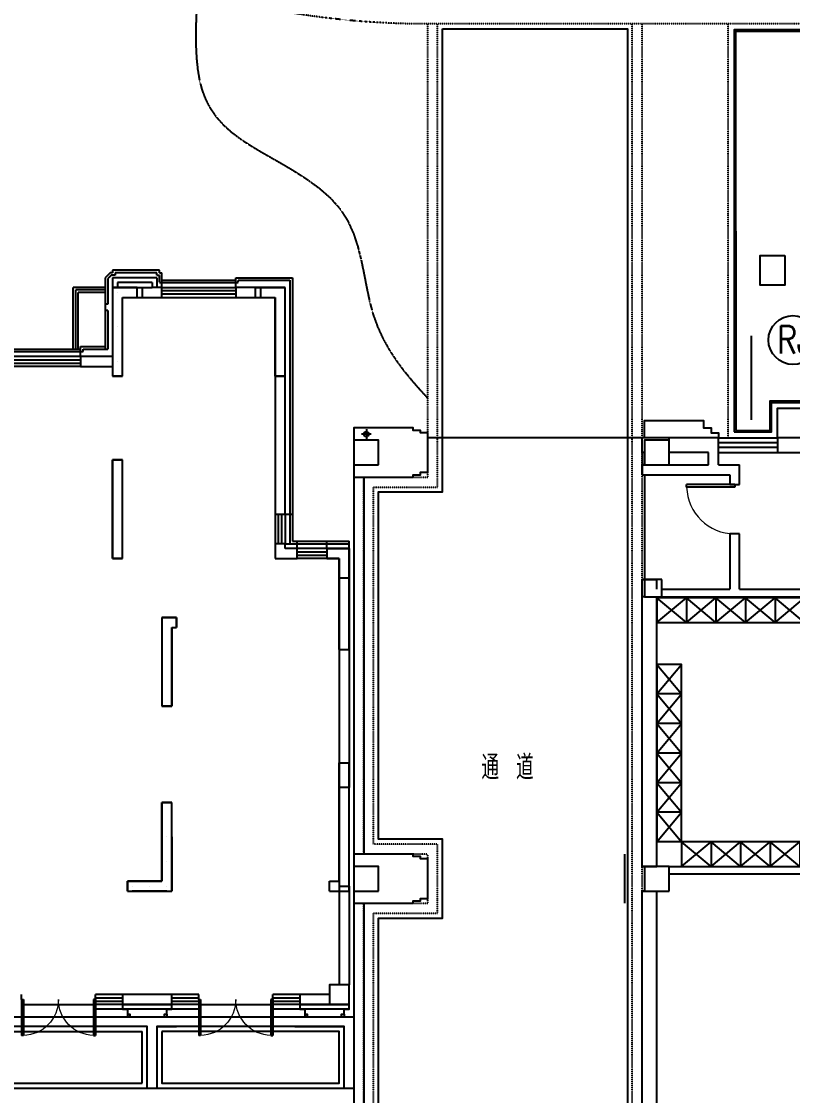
# Model space of a CAD drawing. Header units: millimetres. Extents: x -124346 to 101329, y -150859 to 114847.
# Drawn here: x -18808 to -3154, y -123145 to -101345 of the extents above; entities that cross this region are included whole.
import ezdxf

# ---------------------------------------------------------------- set-up
doc = ezdxf.new("R2010")
doc.units = ezdxf.units.MM
doc.linetypes.add('DASH', pattern=[0.35, 0.25, -0.1])
for name, color, linetype in [('-2', 2, 'Continuous'), ('0-室外安防管网', 7, 'Continuous'), ('arch', 251, 'Continuous'), ('arthtext', 7, 'Continuous'), ('cont', 8, 'DASH'), ('la', 33, 'Continuous'), ('景观', 40, 'Continuous'), ('消防道路', 6, 'Continuous')]:
    doc.layers.add(name, color=color, linetype=linetype)
doc.styles.add('_TCH_DIM', font='SIMPLEX', dxfattribs={"bigfont": 'GBCBIG'})
doc.styles.add('_TEL_DIM', font='SIMPLEX', dxfattribs={"width": 0.8, "height": 3.5, "bigfont": 'HZTXT'})

# ---------------------------------------------------------------- blocks, each defined once
blk = doc.blocks.new('$TCHSYS$WIN2D')
for p, q in [((-0.5, 0.5), (0.5, 0.5)), ((0.5, 0.167), (-0.5, 0.167)), ((0.5, -0.167), (-0.5, -0.167)), ((-0.5, -0.5), (0.5, -0.5))]:
    blk.add_line(p, q)
blk = doc.blocks.new('$DorLib2D$00000002')
at = {"color": 0}
for p, q in [((-0.5, 0), (-0.5, 0.4875)), ((-0.475, 0.4875), (-0.5, 0.4875)), ((-0.475, 0), (-0.475, 0.4875)), ((0.475, 0), (0.475, 0.4875)), ((0.475, 0.4875), (0.5, 0.4875)), ((0.5, 0), (0.5, 0.4875)), ((-0.5, 0), (-0.475, 0)), ((0.5, 0), (0.475, 0))]:
    blk.add_line(p, q, dxfattribs=at)
at = {"color": 0, "lineweight": 13}
for centre, start, end in [((-0.4875, 0), 0, 88.53072), ((0.4875, 0), 91.46928, 180)]:
    blk.add_arc(centre, 0.4875, start, end, dxfattribs=at)
blk = doc.blocks.new('A$C2945017A')
at = {"layer": 'arch', "color": 251, "ltscale": 0.5}
for p, q in [((60650, 450), (59700, 450)), ((59700, 450), (59700, 400)), ((60650, 400), (60650, 450)), ((59650, 400), (59550, 300)), ((59650, 400), (59550, 300)), ((59550, 300), (59550, -1150)), ((59550, 300), (59550, -1100)), ((59700, 400), (59650, 400)), ((60650, 400), (60700, 400)), ((60700, 250), (60700, 400)), ((60700, 250), (60700, 400)), ((60700, 300), (60700, 300)), ((60700, 250), (62200, 250)), ((60700, 100), (60700, 250)), ((62200, 300), (63350, 300)), ((62200, 250), (62200, 300)), ((62200, 100), (62200, 250)), ((63350, 300), (63350, -5050)), ((59605, -237), (59550, -237)), ((59605, -365), (59550, -365)), ((57550, -1150), (59050, -1150)), ((59050, -1150), (59050, -1100)), ((59050, -1100), (59550, -1100)), ((59050, -1300), (59050, -1150)), ((63200, -4500), (63350, -4500)), ((63200, -5100), (63300, -5100)), ((63350, -5050), (64500, -5050)), ((63450, -5200), (63450, -5050)), ((64050, -5200), (64050, -5050)), ((64500, -5200), (64500, -5050)), ((57850, -14450), (59350, -14450)), ((61450, -14550), (59350, -14550)), ((61450, -14450), (62950, -14450)), ((64500, -14550), (62950, -14550))]:
    blk.add_line(p, q, dxfattribs=at)
at = {"layer": 'arch', "color": 251, "linetype": 'DASH'}
for p, q in [((60650, 400), (60650, 450)), ((59671, 350), (59600, 279)), ((59670, 350), (59600, 279)), ((59750, 350), (59671, 350)), ((59750, 400), (59750, 350)), ((60600, 350), (60600, 400)), ((60600, 350), (60650, 350)), ((60650, 200), (60650, 350)), ((60650, 200), (60650, 350)), ((62250, 200), (62250, 250)), ((59100, -1200), (59100, -1150))]:
    blk.add_line(p, q, dxfattribs=at)
at = {"layer": 'arch', "color": 251}
for p, q in [((59600, 279), (59600, -237)), ((60600, 300), (59700, 300)), ((59700, 300), (59700, 100)), ((60600, 400), (59750, 400)), ((60600, 300), (60600, 100)), ((62250, 250), (63300, 250)), ((63300, 250), (63300, -5100)), ((59550, 100), (58900, 100)), ((59550, 50), (58950, 50)), ((58950, -1150), (58950, 50)), ((59000, -1150), (59000, 0)), ((59550, 0), (59000, 0)), ((59700, 100), (60300, 100)), ((59700, 100), (59700, -1700)), ((59700, 100), (59700, -1700)), ((60200, 100), (59700, 100)), ((60500, 200), (59800, 200)), ((59800, 200), (59800, 100)), ((59800, 0), (59800, 0)), ((60200, 100), (60500, 100)), ((60200, -100), (60200, 100)), ((60300, 100), (60300, -100)), ((60500, 200), (60500, 100)), ((60700, 100), (60500, 100)), ((60650, 200), (62250, 200)), ((60700, -100), (60700, 100)), ((62700, 100), (62200, 100)), ((62200, 100), (62200, -100)), ((62600, -100), (62600, 100)), ((62600, 100), (63200, 100)), ((63200, 100), (62700, 100)), ((62700, 100), (62700, -100)), ((63200, -1700), (63200, 100)), ((63200, -4500), (63200, 100)), ((63200, -1700), (63200, 100)), ((63200, 100), (63200, 100)), ((59900, -100), (60300, -100)), ((59900, -1400), (59900, -100)), ((59900, -100), (60500, -100)), ((59900, -1700), (59900, -100)), ((59900, -100), (60200, -100)), ((60500, -100), (60700, -100)), ((62200, -100), (63000, -100)), ((62600, -100), (63000, -100)), ((62700, -100), (63000, -100)), ((63000, -1700), (63000, -100)), ((63000, -100), (63000, -1700)), ((59600, -365), (59600, -1150)), ((59800, -700), (59800, -700)), ((57500, -1200), (59100, -1200)), ((59700, -1300), (59050, -1300)), ((59050, -1300), (59050, -1500)), ((59100, -1150), (59600, -1150)), ((59050, -1500), (59700, -1500)), ((59800, -1400), (59800, -1400)), ((59900, -1700), (59900, -1400)), ((59900, -1700), (59700, -1700)), ((59700, -1700), (59900, -1700)), ((63200, -1700), (63000, -1700)), ((63000, -1700), (63000, -4500)), ((63000, -1700), (63200, -1700)), ((59700, -3400), (59900, -3400)), ((59700, -5400), (59700, -3400)), ((59700, -3400), (59700, -5400)), ((59900, -3400), (59700, -3400)), ((59900, -5400), (59900, -3400)), ((59900, -5400), (59900, -3400)), ((63000, -4500), (63200, -4500)), ((63200, -5100), (63000, -5100)), ((63000, -5100), (63000, -5400)), ((63200, -5200), (63200, -5100)), ((63450, -5200), (63200, -5200)), ((63300, -5100), (64500, -5100)), ((63450, -5400), (63450, -5200)), ((64050, -5200), (64500, -5200)), ((64050, -5200), (64050, -5400)), ((64500, -5200), (64050, -5200)), ((64500, -5200), (64050, -5200)), ((64050, -5200), (64050, -5400)), ((64500, -5800), (64500, -5200)), ((64500, -7250), (64500, -5200)), ((64500, -5200), (64500, -10050)), ((59900, -5400), (59700, -5400)), ((59900, -5400), (59700, -5400)), ((59700, -5400), (59900, -5400)), ((63000, -5400), (63450, -5400)), ((64050, -5400), (64300, -5400)), ((64300, -5400), (64050, -5400)), ((64050, -5400), (64300, -5400)), ((64300, -5800), (64300, -5400)), ((64300, -7250), (64300, -5400)), ((64300, -5400), (64300, -11050)), ((64500, -5800), (64300, -5800)), ((60700, -6600), (60700, -8400)), ((60700, -6600), (61000, -6600)), ((60700, -6600), (60700, -8400)), ((61000, -6600), (60700, -6600)), ((61000, -6600), (61000, -6800)), ((61000, -6800), (61000, -6600)), ((60900, -6800), (60900, -8400)), ((60900, -6800), (61000, -6800)), ((60900, -8400), (60900, -6800)), ((60900, -6800), (61000, -6800)), ((64300, -7250), (64500, -7250)), ((60900, -8400), (60700, -8400)), ((60700, -8400), (60900, -8400)), ((64300, -9550), (64500, -9550)), ((64300, -11950), (64300, -9550)), ((64500, -12150), (64500, -9550)), ((64300, -10050), (64300, -12050)), ((64500, -10050), (64300, -10050)), ((64500, -12050), (64500, -10050)), ((60700, -10350), (60900, -10350)), ((60700, -11950), (60700, -10350)), ((60900, -10350), (60700, -10350)), ((60700, -10350), (60700, -11950)), ((60900, -12150), (60900, -10350)), ((60900, -12150), (60900, -10350)), ((60800, -11050), (60800, -11050)), ((60900, -11050), (60900, -12150)), ((64300, -11050), (64300, -14050)), ((60800, -11550), (60800, -11550)), ((60000, -12150), (60000, -11950)), ((60000, -11950), (60700, -11950)), ((60700, -11950), (60000, -11950)), ((60000, -11950), (60000, -12150)), ((64100, -12150), (64100, -11950)), ((64100, -11950), (64300, -11950)), ((60000, -12150), (60900, -12150)), ((60000, -12150), (60900, -12150)), ((60100, -12050), (60100, -12050)), ((60800, -12150), (60100, -12150)), ((60450, -12050), (60450, -12050)), ((60800, -12050), (60800, -12050)), ((60800, -12050), (60800, -12050)), ((64100, -12150), (64500, -12150)), ((64300, -12050), (64500, -12050)), ((64500, -12050), (64500, -14050)), ((57850, -14350), (57850, -14250)), ((59350, -14350), (59350, -14250)), ((60900, -14250), (59900, -14250)), ((59900, -14250), (59900, -14450)), ((60900, -14450), (60900, -14250)), ((61450, -14350), (61450, -14250)), ((62950, -14350), (62950, -14250)), ((64100, -14250), (63500, -14250)), ((63500, -14250), (63500, -14450)), ((59900, -14450), (60900, -14450)), ((63500, -14450), (64100, -14450))]:
    blk.add_line(p, q, dxfattribs=at)
for points in [[(58900, -1150), (58900, 100)], [(59900, -14450), (59900, -14550), (60000, -14550), (60000, -14650), (60050, -14650), (60050, -14700), (60750, -14700), (60750, -14650), (60800, -14650), (60800, -14550), (60900, -14550), (60900, -14450), (59900, -14450)], [(63500, -14450), (63500, -14550), (63600, -14550), (63600, -14650), (63650, -14650), (63650, -14700), (64350, -14700), (64350, -14650), (64400, -14650), (64400, -14550), (64500, -14550), (64500, -14450), (63500, -14450)], [(60000, -14650), (60000, -14700)], [(60050, -14700), (60000, -14700)], [(60750, -14700), (60800, -14700)], [(60800, -14650), (60800, -14700)], [(63600, -14650), (63600, -14700)], [(63650, -14700), (63600, -14700)], [(64350, -14700), (64400, -14700)], [(64400, -14650), (64400, -14700)]]:
    blk.add_lwpolyline(points, dxfattribs=at)
blk.add_lwpolyline([(64100, -14450), (64500, -14450), (64500, -14050), (64100, -14050)], close=True, dxfattribs=at)
for name, p, xscale, yscale, zscale, rotation in [('$TCHSYS$WIN2D', (61450, 0), -1500, 200, 1500, 180), ('$TCHSYS$WIN2D', (58300, -1400), 1500, 200, 200, 180), ('$TCHSYS$WIN2D', (63100, -4800), -600, 200, 600, 90), ('$DorLib2D$00000002', (58600, -14350), -1500, 1500, -1500, 179.9999999425143), ('$TCHSYS$WIN2D', (59625, -14350), -550, 200, 550, 359.9999999425144), ('$TCHSYS$WIN2D', (61175, -14350), -550, 200, 550, 359.9999999425144), ('$DorLib2D$00000002', (62200, -14350), -1500, 1500, -1500, 179.9999999425143), ('$TCHSYS$WIN2D', (63225, -14350), -550, 200, 550, 359.9999999425144)]:
    blk.add_blockref(name, p, dxfattribs=dict(at, xscale=xscale, yscale=yscale, zscale=zscale, rotation=rotation))
at = {"layer": 'arch', "color": 251, "xscale": -600, "yscale": 200, "zscale": -600}
blk.add_blockref('$TCHSYS$WIN2D', (63750, -5300), dxfattribs=at)
blk = doc.blocks.new('$DorLib2D$00000001')
at = {"color": 0}
for p, q in [((0.45, 0.975), (0.5, 0.975)), ((0.45, 0), (0.45, 0.975)), ((0.5, 0), (0.5, 0.975)), ((0.5, 0), (0.45, 0))]:
    blk.add_line(p, q, dxfattribs=at)
at = {"color": 0, "lineweight": 13}
blk.add_arc((0.475, 0), 0.975, 91.4693, 180, dxfattribs=at)
blk = doc.blocks.new('A$C2D6956B8')
at = {"layer": 'arch'}
for p, q in [((-31547, 223), (-31747, 223)), ((-31647, 323), (-31647, 123)), ((-26050, 150), (-30400, 150)), ((-25750, 150), (-26050, 150)), ((-26050, -150), (-26050, 150)), ((-24500, 150), (-25750, 150)), ((-25500, 100), (-25500, 150)), ((-24500, 150), (-24500, 150)), ((-22000, 150), (-23300, 150)), ((-26050, -150), (-26050, -400)), ((-26000, -150), (-26050, -150)), ((-24700, -150), (-25500, -150)), ((-24700, -400), (-24700, -150)), ((-26000, -400), (-26050, -400)), ((-26050, -600), (-26050, -400)), ((-26050, -400), (-26000, -400)), ((-26050, -400), (-26050, -600)), ((-25500, -400), (-24700, -400)), ((-26050, -600), (-25750, -600)), ((-26000, -600), (-26000, -2725)), ((-26000, -2725), (-26050, -2725)), ((-26050, -2925), (-26050, -2725)), ((-26050, -2725), (-25750, -2725)), ((-25750, -2925), (-25750, -2725)), ((-26050, -8550), (-26050, -2925)), ((-26000, -3075), (-26050, -3075)), ((-25750, -8550), (-25750, -3075)), ((-26000, -8550), (-26050, -8550)), ((-26050, -8550), (-25750, -8550)), ((-25500, -8550), (-20150, -8550)), ((-25500, -8700), (-20150, -8700)), ((-26000, -9050), (-26050, -9050)), ((-26050, -17400), (-26050, -9050)), ((-26050, -9050), (-25750, -9050)), ((-25750, -17400), (-25750, -9050))]:
    blk.add_line(p, q, dxfattribs=at)
at = {"layer": 'arch', "color": 251}
for p, q in [((-24500, -150), (-24500, 150)), ((-23300, 150), (-23300, -150)), ((-24500, -150), (-24500, -150)), ((-24500, -400), (-24500, -150)), ((-23300, -150), (-22000, -150)), ((-24500, -400), (-24070, -400)), ((-24070, -800), (-24070, -400)), ((-25750, -600), (-24500, -600)), ((-24500, -600), (-24270, -600)), ((-24270, -600), (-24270, -800)), ((-24270, -800), (-24070, -800)), ((-24070, -1800), (-24270, -1800)), ((-24270, -1800), (-24270, -2925)), ((-24070, -2925), (-24070, -1800)), ((-25650, -2925), (-24270, -2925)), ((-24070, -2925), (-20000, -2925)), ((-25650, -3075), (-24070, -3075)), ((-24070, -3075), (-20000, -3075))]:
    blk.add_line(p, q, dxfattribs=at)
at = {"layer": 'arch'}
for points in [[(-23300, 149), (-23300, 749), (-22300, 749), (-22300, 649), (-22150, 650), (-22150, 550), (-22000, 550), (-22000, 150)], [(-26000, 149), (-26000, 499), (-24800, 499), (-24800, 349), (-24650, 349), (-24650, 249), (-24500, 249), (-24500, 149)], [(-31900, -300), (-31900, -650), (-30700, -650), (-30700, -600), (-30550, -600), (-30550, -550), (-30400, -550), (-30400, -300), (-30400, 250), (-30550, 250), (-30550, 300), (-30700, 300), (-30700, 350), (-31900, 350), (-31900, -300)], [(-31900, -650), (-31900, -17150)], [(-31700, -650), (-31700, -8299)], [(-25150, -3100), (-25750, -3100), (-25750, -3600), (-25150, -3600), (-25750, -3100), (-25750, -3600), (-25150, -3100), (-25150, -3600)], [(-25250, -5050), (-25250, -4450), (-25750, -4450), (-25750, -5050), (-25250, -4450), (-25750, -4450), (-25250, -5050), (-25750, -5050)], [(-25250, -5650), (-25250, -5050), (-25750, -5050), (-25750, -5650), (-25250, -5050), (-25750, -5050), (-25250, -5650), (-25750, -5650)], [(-25250, -6250), (-25250, -5650), (-25750, -5650), (-25750, -6250), (-25250, -5650), (-25750, -5650), (-25250, -6250), (-25750, -6250)], [(-25250, -6850), (-25250, -6250), (-25750, -6250), (-25750, -6850), (-25250, -6250), (-25750, -6250), (-25250, -6850), (-25750, -6850)], [(-25250, -7450), (-25250, -6850), (-25750, -6850), (-25750, -7450), (-25250, -6850), (-25750, -6850), (-25250, -7450), (-25750, -7450)], [(-25250, -8050), (-25250, -7450), (-25750, -7450), (-25750, -8050), (-25250, -7450), (-25750, -7450), (-25250, -8050), (-25750, -8050)], [(-24650, -8050), (-25250, -8050), (-25250, -8550), (-24650, -8550), (-25250, -8050), (-25250, -8550), (-24650, -8050), (-24650, -8550)], [(-24050, -8050), (-24650, -8050), (-24650, -8550), (-24050, -8550), (-24650, -8050), (-24650, -8550), (-24050, -8050), (-24050, -8550)], [(-23450, -8050), (-24050, -8050), (-24050, -8550), (-23450, -8550), (-24050, -8050), (-24050, -8550), (-23450, -8050), (-23450, -8550)], [(-22850, -8050), (-23450, -8050), (-23450, -8550), (-22850, -8550), (-23450, -8050), (-23450, -8550), (-22850, -8050), (-22850, -8550)], [(-31900, -8949), (-31900, -9299), (-30700, -9299), (-30700, -9249), (-30550, -9249), (-30550, -9199), (-30400, -9199), (-30400, -8949), (-30400, -8399), (-30550, -8399), (-30550, -8349), (-30700, -8349), (-30700, -8299), (-31900, -8299), (-31900, -8949)], [(-31700, -9299), (-31700, -17150)]]:
    blk.add_lwpolyline(points, dxfattribs=at)
for points in [[(-31400, -400), (-31400, 100), (-31900, 100), (-31900, -400)], [(-25500, -400), (-25500, 100), (-26000, 100), (-26000, -400)], [(-25650, -2725), (-26000, -2725), (-26000, -3075), (-25650, -3075)], [(-31400, -9050), (-31400, -8550), (-31900, -8550), (-31900, -9050)], [(-25500, -9050), (-25500, -8550), (-26000, -8550), (-26000, -9050)]]:
    blk.add_lwpolyline(points, close=True, dxfattribs=at)
at = {"layer": 'arch', "color": 251}
for points in [[(-24550, -3100), (-25150, -3100), (-25150, -3600), (-24550, -3600), (-25150, -3100), (-25150, -3600), (-24550, -3100), (-24550, -3600)], [(-23950, -3100), (-24550, -3100), (-24550, -3600), (-23950, -3600), (-24550, -3100), (-24550, -3600), (-23950, -3100), (-23950, -3600)], [(-23350, -3100), (-23950, -3100), (-23950, -3600), (-23350, -3600), (-23950, -3100), (-23950, -3600), (-23350, -3100), (-23350, -3600)], [(-22750, -3100), (-23350, -3100), (-23350, -3600), (-22750, -3600), (-23350, -3100), (-23350, -3600), (-22750, -3100), (-22750, -3600)]]:
    blk.add_lwpolyline(points, dxfattribs=at)
at = {"layer": 'arch'}
blk.add_circle((-31647, 223), 50, dxfattribs=at)
at = {"layer": 'arch', "color": 251, "xscale": 1200, "yscale": 300, "zscale": -1200}
blk.add_blockref('$TCHSYS$WIN2D', (-23900, 0), dxfattribs=at)
at = {"layer": 'arch', "color": 251, "xscale": 1000, "yscale": 1000, "zscale": 1000, "rotation": 90}
blk.add_blockref('$DorLib2D$00000001', (-24170, -1300), dxfattribs=at)
at = {"layer": 'arthtext', "color": 251, "style": '_TCH_DIM'}
blk.add_text('通 道', height=500, rotation=359.996, dxfattribs=at).set_placement((-29313, -6789))
blk = doc.blocks.new('手井')
at = {"color": 1, "ltscale": 0.001}
blk.add_circle((-3893.4, 610.3), 155.4, dxfattribs=at)
at = {"color": 4, "ltscale": 0.001, "insert": (-3994.9, 699.3), "char_height": 175, "attachment_point": 1, "style": '_TEL_DIM'}
blk.add_mtext('RJ', dxfattribs=at)

msp = doc.modelspace()

# ---------------------------------------------------------------- linework, layer by layer
at = {"layer": '-2', "color": 251, "linetype": 'DASH', "ltscale": 0.001}
msp.add_line((-4463, -109795), (-4464, -101395), dxfattribs=at)
at = {"layer": '-2', "color": 251, "ltscale": 0.001}
msp.add_line((-12059, -121406), (-12059, -123595), dxfattribs=at)
at = {"layer": '-2', "color": 251, "linetype": 'DASH', "ltscale": 0.001, "flags": 128}
msp.add_lwpolyline([(1641, -101395), (-10574, -101395, -0.067016), (-15070, -100790, 0.067016), (-19486, -100195)], format="xyb", dxfattribs=at)
for points in [[(-12059, -133400), (-12059, -128095), (-10559, -128095), (-10559, -127095), (-11859, -127095), (-11859, -119244), (-10559, -119244), (-10559, -118244), (-11859, -118244), (-11859, -110595), (-10559, -110595), (-10559, -101395)], [(1641, -101395), (-10558, -101395)], [(-6208, -127845), (-6208, -101395)]]:
    msp.add_lwpolyline(points, dxfattribs=at)
at = {"layer": '-2', "color": 251}
for points in [[(-4338, -109675), (-3578, -109676), (-3578, -109076), (-2278, -109076), (-2279, -103575), (1521, -103575), (1521, -101515), (-4339, -101515)], [(-4308, -109645), (-3608, -109646), (-3608, -109046), (-2308, -109046), (-2309, -103545), (1491, -103545), (1491, -101545), (-4309, -101545)], [(-3309, -106094), (-3309, -106694), (-3809, -106694), (-3809, -106094)]]:
    msp.add_lwpolyline(points, close=True, dxfattribs=at)
at = {"layer": 'cont', "color": 251, "linetype": 'DASH', "flags": 128}
msp.add_lwpolyline([(-15228, -100747), (-15236, -100846), (-15247, -100991), (-15257, -101173), (-15266, -101383), (-15270, -101611), (-15267, -101850), (-15255, -102090), (-15231, -102321), (-15195, -102538), (-15142, -102740), (-15070, -102929), (-14977, -103106), (-14860, -103275), (-14717, -103436), (-14546, -103591), (-14343, -103743), (-14108, -103893), (-13850, -104045), (-13577, -104200), (-13299, -104363), (-13028, -104536), (-12771, -104722), (-12540, -104924), (-12343, -105145), (-12188, -105386), (-12070, -105645), (-11980, -105917), (-11910, -106196), (-11852, -106479), (-11797, -106761), (-11739, -107036), (-11667, -107300), (-11576, -107550), (-11467, -107786), (-11342, -108009), (-11203, -108222), (-11052, -108425), (-10893, -108620), (-10728, -108809), (-10559, -108993)], dxfattribs=at)
at = {"layer": 'la', "color": 251, "linetype": 'DASH', "ltscale": 0.001}
msp.add_line((-4458, -109795), (-4459, -101395), dxfattribs=at)
at = {"layer": 'la', "color": 251, "ltscale": 0.001}
for p, q in [((-65858, -121545), (-12229, -121545)), ((-16358, -122895), (-16358, -121845)), ((-19558, -122895), (-16358, -122895)), ((-68008, -122995), (-12059, -122995))]:
    msp.add_line(p, q, dxfattribs=at)
at = {"layer": 'la', "color": 251}
for p, q in [((-16058, -121745), (-15658, -121745)), ((-13258, -121745), (-12259, -121745))]:
    msp.add_line(p, q, dxfattribs=at)
at = {"layer": 'la', "color": 251, "ltscale": 0.001, "flags": 128}
msp.add_lwpolyline([(-10259, -101495), (-6508, -101495), (-6508, -138329), (-14346, -137345, 0.29873), (-11759, -133400), (-11759, -128395), (-10259, -128395), (-10259, -126795), (-11559, -126795), (-11559, -119544), (-10259, -119544), (-10259, -117944), (-11559, -117944), (-11559, -110895), (-10259, -110895)], format="xyb", close=True, dxfattribs=at)
at = {"layer": 'la', "color": 251, "linetype": 'DASH', "ltscale": 0.001, "flags": 128}
for points in [[(-11859, -133400), (-11859, -128295), (-10359, -128295), (-10359, -126895), (-11659, -126895), (-11659, -119444), (-10359, -119444), (-10359, -118044), (-11659, -118044), (-11659, -110795), (-10359, -110795), (-10359, -101395)], [(-6408, -138443), (-6408, -101395)]]:
    msp.add_lwpolyline(points, dxfattribs=at)
at = {"layer": 'la', "color": 251, "ltscale": 0.001, "flags": 128}
for points in [[(-77908, -120045), (-72958, -120045), (-72958, -120395), (-66533, -120395), (-66533, -121545), (-12059, -121545)], [(-16258, -122995), (-16258, -121745), (-19658, -121745), (-19658, -122995)], [(-19558, -121845), (-16359, -121845)], [(-12259, -122995), (-12259, -121745), (-16058, -121745), (-16058, -122995)]]:
    msp.add_lwpolyline(points, dxfattribs=at)
msp.add_lwpolyline([(-15958, -121845), (-15958, -122895), (-12359, -122895), (-12359, -121845)], close=True, dxfattribs=at)
at = {"layer": '景观', "color": 251}
for p, q in [((-4013, -101401), (-4013, -101401)), ((-3988, -109433), (-3988, -107722))]:
    msp.add_line(p, q, dxfattribs=at)
at = {"layer": '消防道路', "color": 251, "linetype": 'DASH'}
msp.add_line((-6559, -119244), (-6559, -118244), dxfattribs=at)

# ---------------------------------------------------------------- block references
at = {"layer": '0-室外安防管网', "xscale": 3.2, "yscale": 3.2, "zscale": 3.2}
msp.add_blockref('手井', (9314, -109763), dxfattribs=at)
at = {"layer": 'arch', "color": 251, "linetype": 'DASH', "ltscale": 0.001}
for name, p in [('A$C2945017A', (-76658, -106845)), ('A$C2D6956B8', (19841, -109945))]:
    msp.add_blockref(name, p, dxfattribs=at)

doc.saveas('drawing.dxf')
